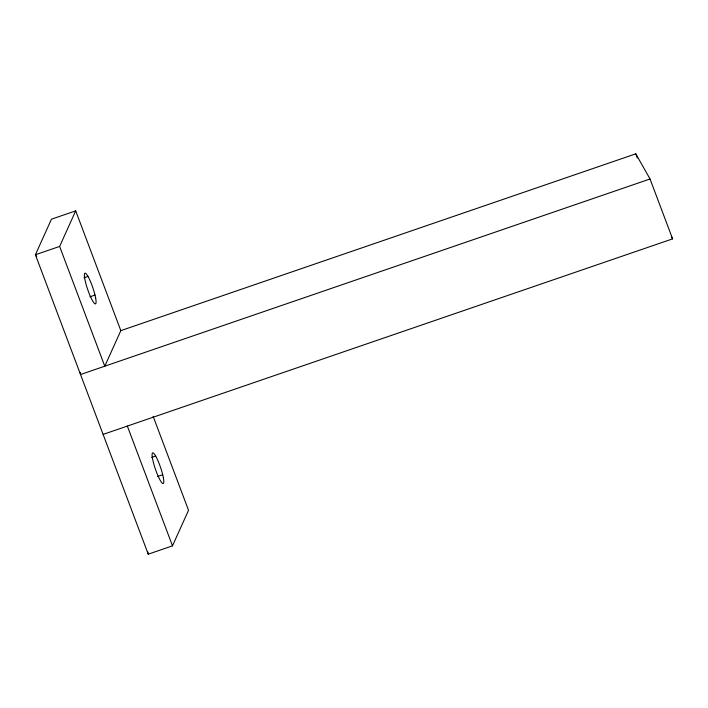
<?xml version="1.0" encoding="UTF-8"?>
<svg xmlns="http://www.w3.org/2000/svg" width="708" height="708" viewBox="0 0 708 708"><rect width="100%" height="100%" fill="white"/><g stroke="black" fill="none" stroke-linecap="round" stroke-linejoin="round"><path stroke-width="1.06" d="M75.694 210.869L120.829 330.636L104.775 366.204L59.631 246.428L75.694 210.869L51.454 219.188L35.4 254.756L148.246 554.169L172.487 545.85L188.54 510.291L153.132 416.331M59.631 246.428L35.4 254.756L36.692 256.535M83.925 277.793L87.96 276.403M89.943 296.811L94.987 295.077M120.829 330.636L635.793 153.831L650.033 178.991L672.6 238.87L103.111 434.402M650.033 178.991L80.544 374.523L80.137 372.373M151.636 457.448L155.672 456.058M157.654 476.466L162.698 474.732M671.547 237.012L672.6 238.87M635.793 153.831L637.35 157.955M127.343 426.083L172.487 545.85M147.848 552.019L148.246 554.169M163.353 477.652L162.583 474.192A16.24 2.717 71.1 0 0 154.981 454.925A16.24 2.717 71.1 0 0 152.53 458.713L153.309 462.182A16.24 2.717 71.1 0 0 160.902 481.449A16.24 2.717 71.1 0 0 163.353 477.652M95.642 298.006L94.872 294.546A16.24 2.717 71.1 0 0 87.279 275.27A16.24 2.717 71.1 0 0 84.827 279.067L85.597 282.527A16.24 2.717 71.1 0 0 93.191 301.794A16.24 2.717 71.1 0 0 95.642 298.006"/></g></svg>
